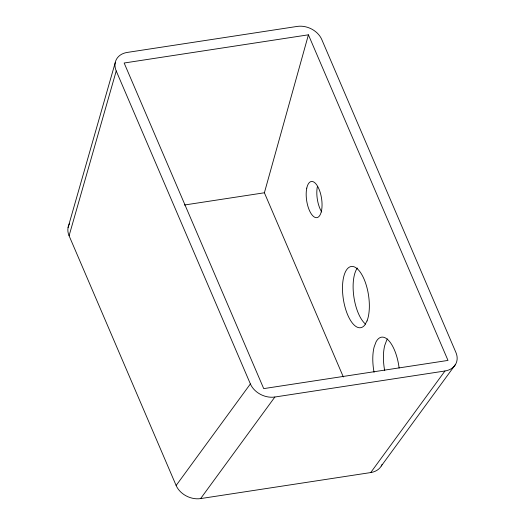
<?xml version="1.0" encoding="UTF-8"?>
<svg xmlns="http://www.w3.org/2000/svg" width="525" height="525" viewBox="0 0 525 525"><rect width="100%" height="100%" fill="white"/><g stroke="black" fill="none" stroke-linecap="round" stroke-linejoin="round"><path stroke-width="0.79" d="M343.343 376.97L264.39 192.773L308.424 34.814L124.149 63.013L263.721 388.618L447.996 360.419L308.424 34.814M68.073 227.489L115.218 62.692M69.083 235.751L116.228 70.96A19.668 15.173 24.5 0 1 127.175 52.441L297.268 26.414A19.668 15.173 24.5 0 1 321.766 39.506L455.917 352.472A19.668 15.173 24.5 0 1 444.97 370.991L370.729 472.559L200.629 498.586A19.668 15.173 24.5 0 1 176.137 485.494L69.083 235.751A19.668 15.173 24.5 0 1 69.484 223.781M176.137 485.494L250.379 383.926L116.228 70.96M200.629 498.586L274.87 397.018L444.97 370.991M381.268 466.01L455.516 364.442M184.38 205.019L264.39 192.773M384.7 370.689A30.975 12.744 81.3 0 1 384.74 345.437L386.663 340.285A30.975 12.744 81.3 0 1 387.463 338.953M374.069 372.317A30.975 12.744 81.3 0 1 374.115 347.058L376.031 341.913A30.975 12.744 81.3 0 1 389.064 340.961A30.975 12.744 81.3 0 1 399.118 368.051M381.983 464.592A19.668 15.173 24.5 0 1 370.729 472.559M274.87 397.018A19.668 15.173 24.5 0 1 250.379 383.926M365.584 324.128A30.975 12.744 81.3 0 1 353.889 296.979A30.975 12.744 81.3 0 1 357.328 268.032M321.72 211.975A18.29 7.527 81.3 0 1 317.408 186.487M367.047 320.919L364.711 325.113A30.975 12.744 81.3 0 1 342.996 296.599A30.975 12.744 81.3 0 1 358.05 269.509A30.975 12.744 81.3 0 1 367.047 320.919M306.777 188.114A18.29 7.527 81.3 0 0 315.158 217.448A18.29 7.527 81.3 0 0 320.408 193.148A18.29 7.527 81.3 0 0 306.777 188.114"/></g></svg>
